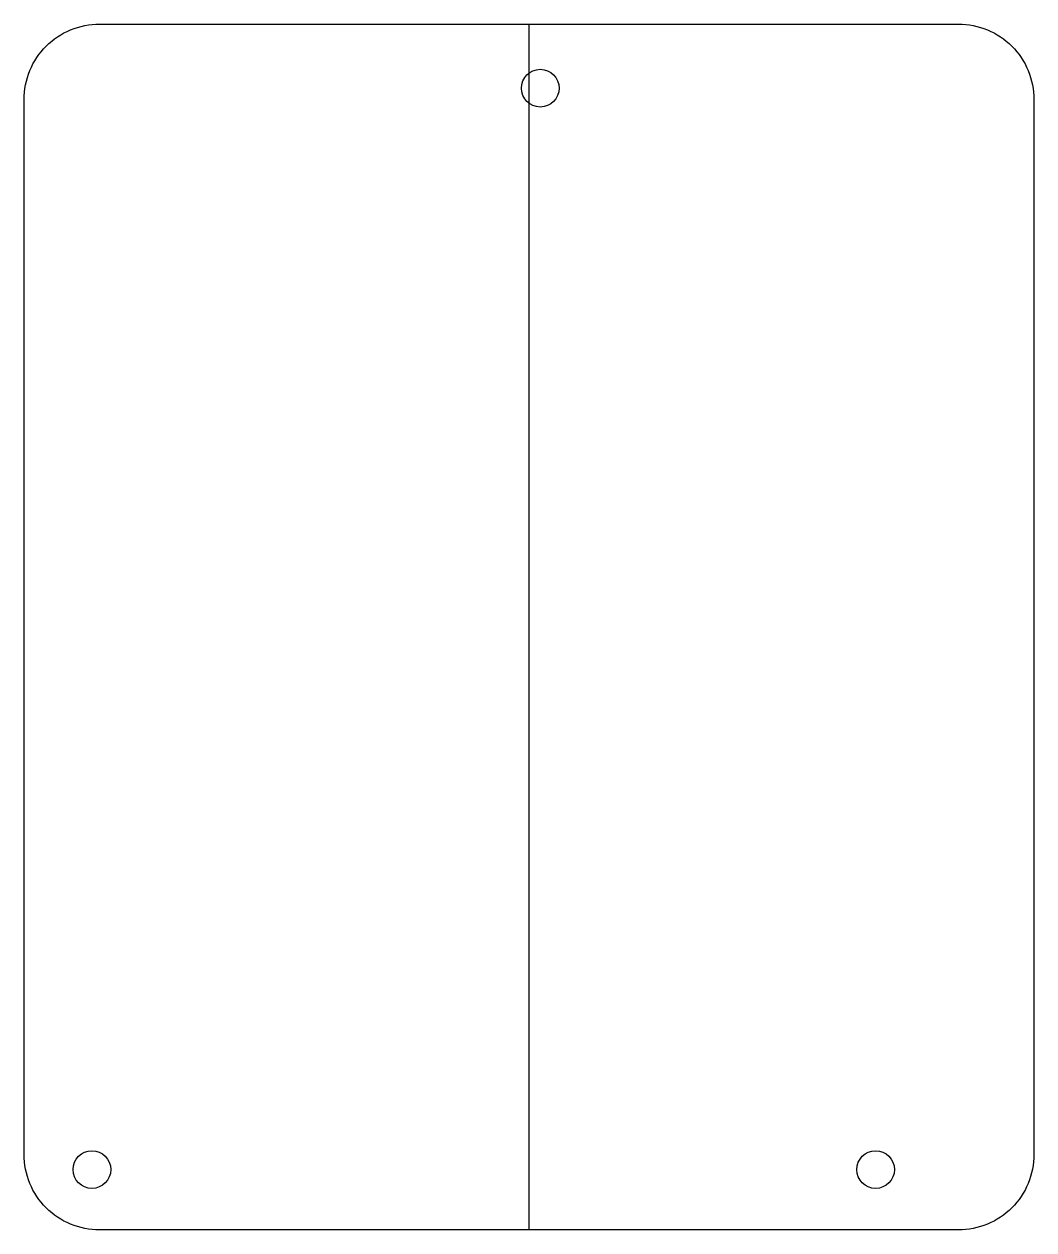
# Model space of a CAD drawing. Header units: millimetres. Extents: x -33.5 to 33.5, y -40 to 40.
import ezdxf

# ---------------------------------------------------------------- set-up
doc = ezdxf.new("R2010")
doc.units = ezdxf.units.MM
doc.layers.get('0').update_dxf_attribs({"linetype": 'CONTINUOUS'})

msp = doc.modelspace()

# ---------------------------------------------------------------- linework, layer by layer
for p, q in [((0, 40), (0, 0)), ((0, 0), (0, -40))]:
    msp.add_line(p, q)
msp.add_lwpolyline([(-33.5, -35), (-33.5, 35, -0.414214), (-28.5, 40), (28.5, 40, -0.414214), (33.5, 35), (33.5, -35, -0.414214), (28.5, -40), (-28.5, -40, -0.414214)], format="xyb", close=True)
for centre in [(0.75, 35.75), (-29, -36), (23, -36)]:
    msp.add_circle(centre, 1.25)

doc.saveas('drawing.dxf')
